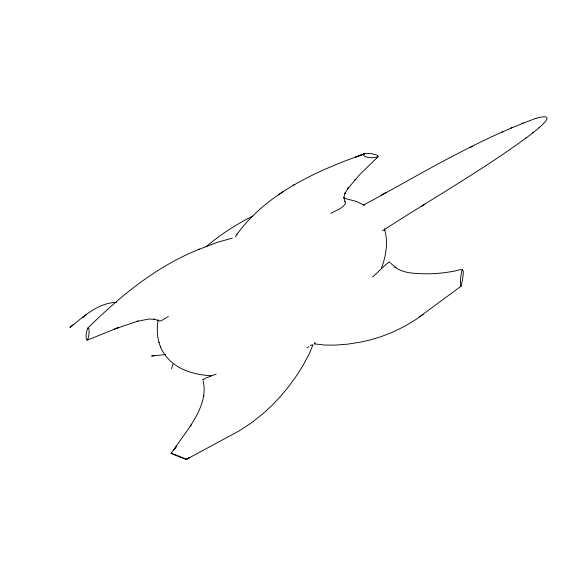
<?xml version="1.0" encoding="UTF-8"?>
<svg xmlns="http://www.w3.org/2000/svg" width="576" height="576" viewBox="0 0 576 576"><rect width="100%" height="100%" fill="white"/><g stroke="black" fill="none" stroke-linecap="round" stroke-linejoin="round"><path stroke-width="0.86" d="M158.062 320.335C156.614 329.234 157.039 338.674 160.61 347.047M310.298 345.19L312.876 344.952L309.19 353.945L302.904 365.731L295.517 377.244L287.28 388.332L279.85 397.13L271.915 405.454L263.282 413.446L250.877 423.238L238.882 431.064L189.871 457.481L186.271 459.338L180.468 457.236A28.26 2.477 22.7 0 1 177.682 456.134L170.986 453.233L176.429 446.479L173.57 450.144C186.019 430.934 209.03 406.57 203.206 381.226M203.926 395.82L203.796 396.482M389.844 262.598L389.945 262.073L389.21 262.066L385.589 264.758L372.665 277.02M171.554 368.698L172.901 364.111M381.521 267.984C386.093 255.65 388.534 241.603 384.336 228.816M314.87 342.302L314.546 343.901L325.058 345.074L335.376 345.118L347.825 344.138L360.295 342.18L370.577 339.811L381.096 336.643L391.226 332.806L404.41 326.47L415.814 319.55L458.064 288.446L461.189 285.962L462.593 279.425A28.26 11.808 -83.1 0 0 462.902 276.372C464.717 265.91 460.598 270.389 451.598 271.598C441.137 273.413 430.495 274.226 419.882 273.607C411.25 273.377 402.07 272.398 394.92 267.091L395.82 267.718L390.838 263.282M235.447 236.772L237.002 234.698M191.542 424.368L190.483 426.161M87.811 328.054L86.71 331.265A28.26 10.994 74.9 0 0 86.371 333.454C85.493 336.542 86.789 344.52 88.553 336.701A28.26 10.994 74.9 0 0 88.891 334.512C88.805 332.935 89.986 327.794 87.811 328.054C120.449 295.992 156.542 266.184 199.483 249.156M236.758 234.526C267.379 192.643 317.182 170.546 364.666 153.756L355.651 157.133L364.025 153.95M461.074 286.142L460.433 284.904L460.534 279.403A28.26 11.808 -83.1 0 1 460.843 276.343L461.714 271.361L462.571 269.489M377.914 156.938L372.542 157.716A28.26 20.326 34.8 0 1 369.785 157.478C363.413 157.457 359.993 152.726 368.834 153.454A28.26 20.326 34.8 0 1 371.592 153.691L376.769 155.002L378.05 155.844L378.23 156.593L359.201 175.14L347.321 189.223L348.286 187.891L344.815 193.644L345.161 192.859L344.311 195.314L343.922 198.029L343.944 197.294L344.851 201.542M525.614 138.326C531.353 134.093 563.839 110.311 535.543 118.498M539.014 127.75L539.266 127.526M206.028 246.838C220.27 234.634 236.11 224.302 252.95 216.058M73.591 324.382L69.905 327.449C83.772 316.663 97.769 302.846 116.482 302.364M533.621 132.199L532.807 132.847L533.369 132.401M86.306 314.698L82.253 317.736L85.601 315.238M526.435 137.722C480.348 171.511 430.416 199.685 382.536 230.753M168.35 316.462L161.179 320.789L159.084 321.019L158.306 319.867M419.594 316.966L423.187 314.417M278.892 194.508L283.421 191.405M312.257 345.535L312.804 345.168M421.661 206.266L424.951 204.206M306.95 347.846L308.837 346.723M293.486 185.076L294.739 184.356M363.377 205.171C419.904 174.614 475.308 140.45 535.91 118.39M381.118 195.178L382.99 194.134M383.674 193.752L385.718 192.607M186.329 459.338L189.907 457.445L186.271 459.338L179.64 456.437A28.26 2.477 22.7 0 0 176.846 455.335L171.043 453.233M470.218 147.478L472.694 146.239M330.833 213.408C335.729 210.29 343.454 208.541 345.65 202.68L345.262 202.039M502.042 132.098L502.625 131.832M510.653 128.225L511.308 127.937M511.985 127.642L512.64 127.354M87.163 340.186L118.829 327.434L113.803 329.342M198.756 249.466L217.152 242.381L232.33 238.126M521.64 123.566L523.426 122.854M115.625 328.651L138.031 321.091L136.368 321.581L137.138 321.358M216.13 374.134L205.884 378.022L202.622 379.829L203.839 379.829M314.546 343.901L315.065 343.742M535.212 118.598L535.572 118.49M137.239 321.329L148.932 319.025L154.728 319.284L153.965 319.176L157.709 320.234M152.208 355.925L165.607 354.578M211.118 375.754C200.635 375.149 190.152 373.003 180.727 368.244C171.763 363.679 164.189 356.09 160.445 346.68M343.98 198.23L356.033 201.319L364.507 205.222M344.7 201.298L344.959 201.679M384.689 229.896L384.826 230.314M158.926 342.23L159.062 342.655M154.296 355.594A18.713 15.696 86.6 0 1 151.207 355.961M354.816 179.964L354.269 180.612L354.816 179.964M543.211 123.876L543.211 123.876"/></g></svg>
